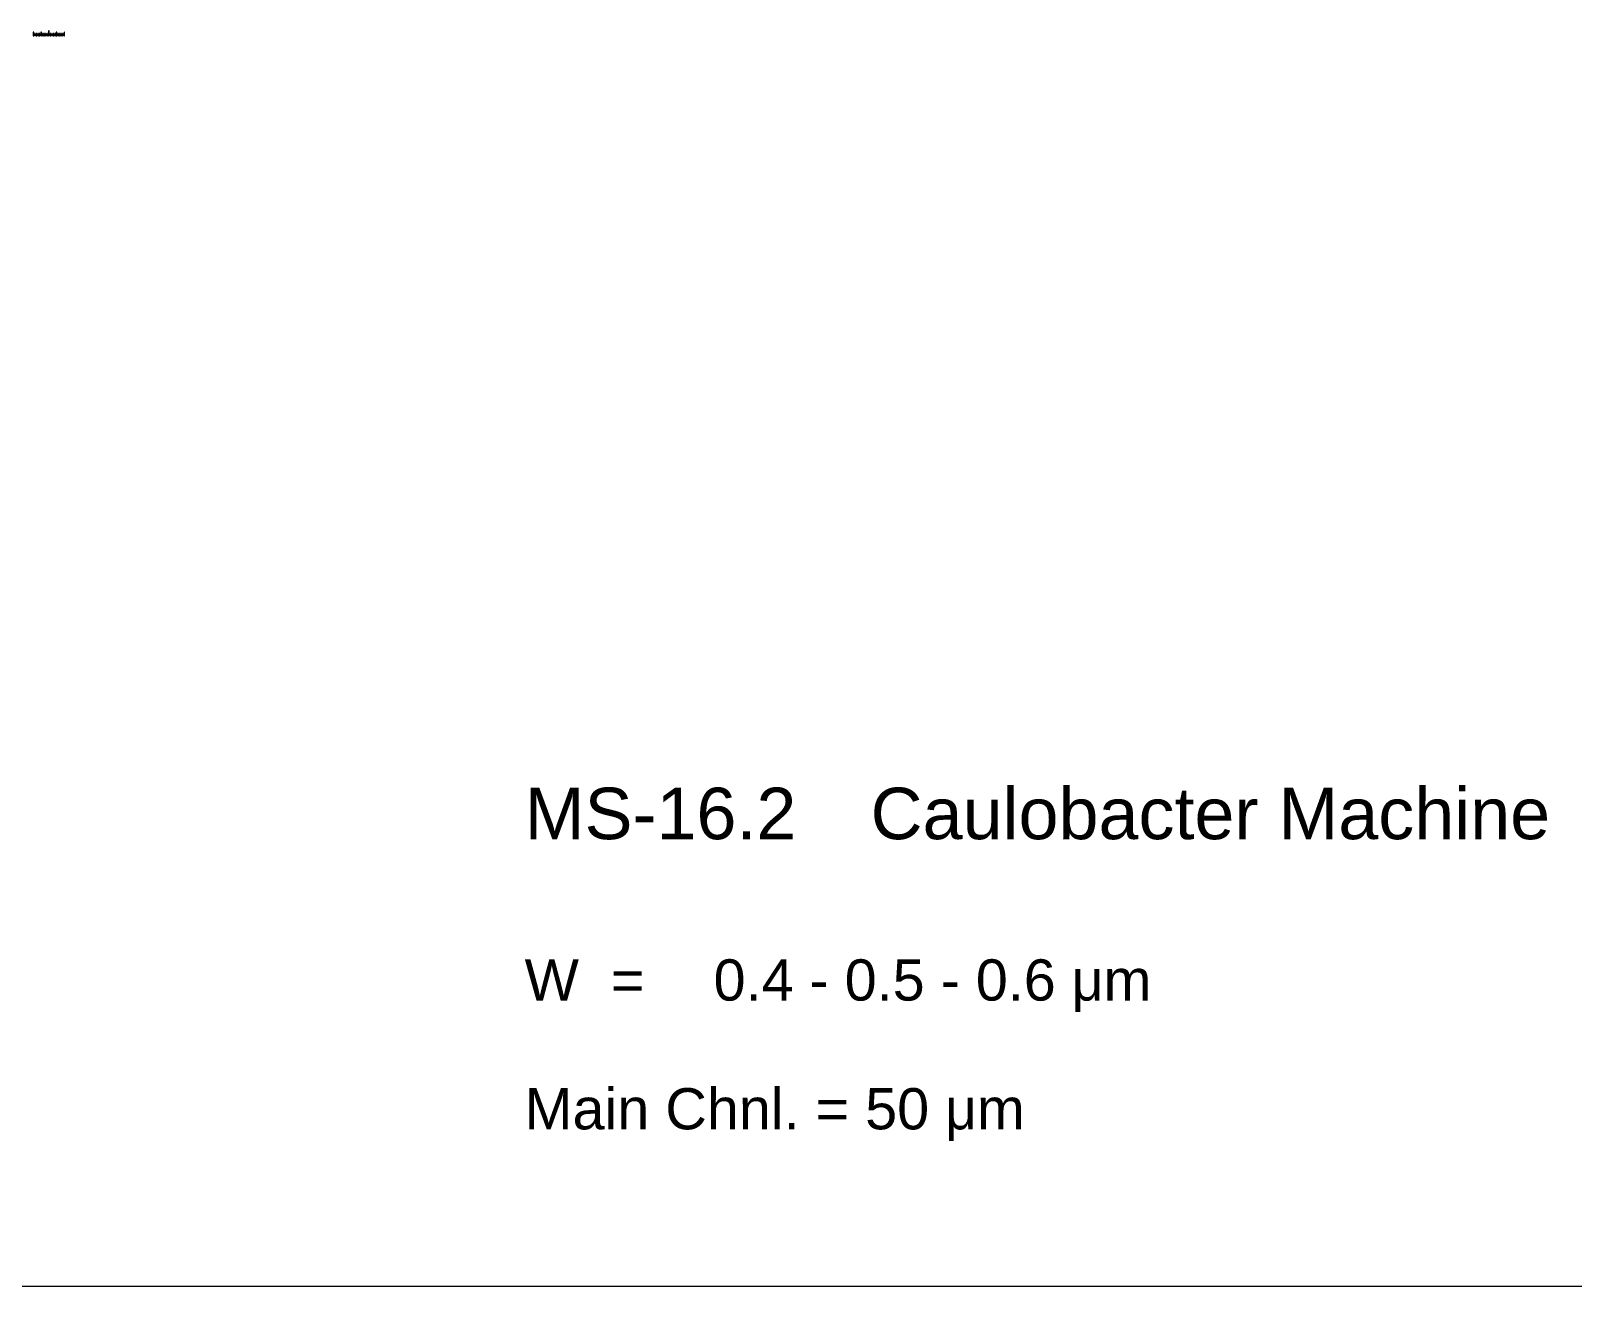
# Model space of a CAD drawing. Extents: x -24493 to 76507, y 84496 to 185496.
# Drawn here: x 25656 to 55613, y 84496 to 108871 of the extents above; entities that cross this region are included whole.
import ezdxf

# ---------------------------------------------------------------- set-up
doc = ezdxf.new("R2010")
doc.units = 13
doc.layers.add('CHROME', color=10, linetype='Continuous')
doc.layers.add('CL - Main', color=150, linetype='Continuous')
doc.styles.get("Standard").update_dxf_attribs({"font": 'arial.ttf'})

msp = doc.modelspace()

# ---------------------------------------------------------------- linework, layer by layer
at = {"layer": 'CHROME'}
msp.add_line((-24493, 84496), (76507, 84496), dxfattribs=at)
at = {"layer": 'CL - Main'}
for p, q in [((25713, 108846), (25701, 108846)), ((25701, 108846), (25701, 108771)), ((25701, 108771), (25713, 108771)), ((25713, 108771), (25713, 108846)), ((25743, 108821), (25731, 108821)), ((25731, 108821), (25731, 108771)), ((25731, 108771), (25743, 108771)), ((25743, 108771), (25743, 108821)), ((25773, 108821), (25761, 108821)), ((25761, 108821), (25761, 108771)), ((25761, 108771), (25773, 108771)), ((25773, 108771), (25773, 108821)), ((25803, 108821), (25791, 108821)), ((25791, 108821), (25791, 108771)), ((25791, 108771), (25803, 108771)), ((25803, 108771), (25803, 108821)), ((25833, 108821), (25821, 108821)), ((25821, 108821), (25821, 108771)), ((25821, 108771), (25833, 108771)), ((25833, 108771), (25833, 108821)), ((25863, 108846), (25851, 108846)), ((25851, 108846), (25851, 108771)), ((25851, 108771), (25863, 108771)), ((25863, 108771), (25863, 108846)), ((25893, 108821), (25881, 108821)), ((25881, 108821), (25881, 108771)), ((25881, 108771), (25893, 108771)), ((25893, 108771), (25893, 108821)), ((25923, 108821), (25911, 108821)), ((25911, 108821), (25911, 108771)), ((25911, 108771), (25923, 108771)), ((25923, 108771), (25923, 108821)), ((25953, 108821), (25941, 108821)), ((25941, 108821), (25941, 108771)), ((25941, 108771), (25953, 108771)), ((25953, 108771), (25953, 108821)), ((25983, 108821), (25971, 108821)), ((25971, 108821), (25971, 108771)), ((25971, 108771), (25983, 108771)), ((25983, 108771), (25983, 108821)), ((26013, 108871), (26001, 108871)), ((26001, 108871), (26001, 108771)), ((26001, 108771), (26013, 108771)), ((26013, 108771), (26013, 108871)), ((26043, 108821), (26031, 108821)), ((26031, 108821), (26031, 108771)), ((26031, 108771), (26043, 108771)), ((26043, 108771), (26043, 108821)), ((26073, 108821), (26061, 108821)), ((26061, 108821), (26061, 108771)), ((26061, 108771), (26073, 108771)), ((26073, 108771), (26073, 108821)), ((26103, 108821), (26091, 108821)), ((26091, 108821), (26091, 108771)), ((26091, 108771), (26103, 108771)), ((26103, 108771), (26103, 108821)), ((26133, 108821), (26121, 108821)), ((26121, 108821), (26121, 108771)), ((26121, 108771), (26133, 108771)), ((26133, 108771), (26133, 108821)), ((26163, 108846), (26151, 108846)), ((26151, 108846), (26151, 108771)), ((26151, 108771), (26163, 108771)), ((26163, 108771), (26163, 108846)), ((26193, 108821), (26181, 108821)), ((26181, 108821), (26181, 108771)), ((26181, 108771), (26193, 108771)), ((26193, 108771), (26193, 108821)), ((26223, 108821), (26211, 108821)), ((26211, 108821), (26211, 108771)), ((26211, 108771), (26223, 108771)), ((26223, 108771), (26223, 108821)), ((26253, 108821), (26241, 108821)), ((26241, 108821), (26241, 108771)), ((26241, 108771), (26253, 108771)), ((26253, 108771), (26253, 108821)), ((26283, 108821), (26271, 108821)), ((26271, 108821), (26271, 108771)), ((26271, 108771), (26283, 108771)), ((26283, 108771), (26283, 108821)), ((26313, 108846), (26301, 108846)), ((26301, 108846), (26301, 108771)), ((26301, 108771), (26313, 108771)), ((26313, 108771), (26313, 108846))]:
    msp.add_line(p, q, dxfattribs=at)

# ---------------------------------------------------------------- texts
at = {"layer": 'CL - Main', "insert": (35247, 90746), "char_height": 280, "attachment_point": 4}
msp.add_mtext_dynamic_manual_height_columns('{\\H3.5714x;MS-16.2^I^ICaulobacter Machine\\P\\P\\H0.8x;W  =^I 0.4 - 0.5 - 0.6 \\fSymbol|b0|i0|c2|p18;m\\fArial|b0|i0|c0|p34;m\\P\\H0.50001x;   \\H1.75x;\\P\\H1.1428x;Main Chnl. = 50 \\fSymbol|b0|i0|c2|p18;m\\fArial|b0|i0|c0|p34;m}', width=20802.3, gutter_width=12.5, heights=[7892], dxfattribs=at)

doc.saveas('drawing.dxf')
